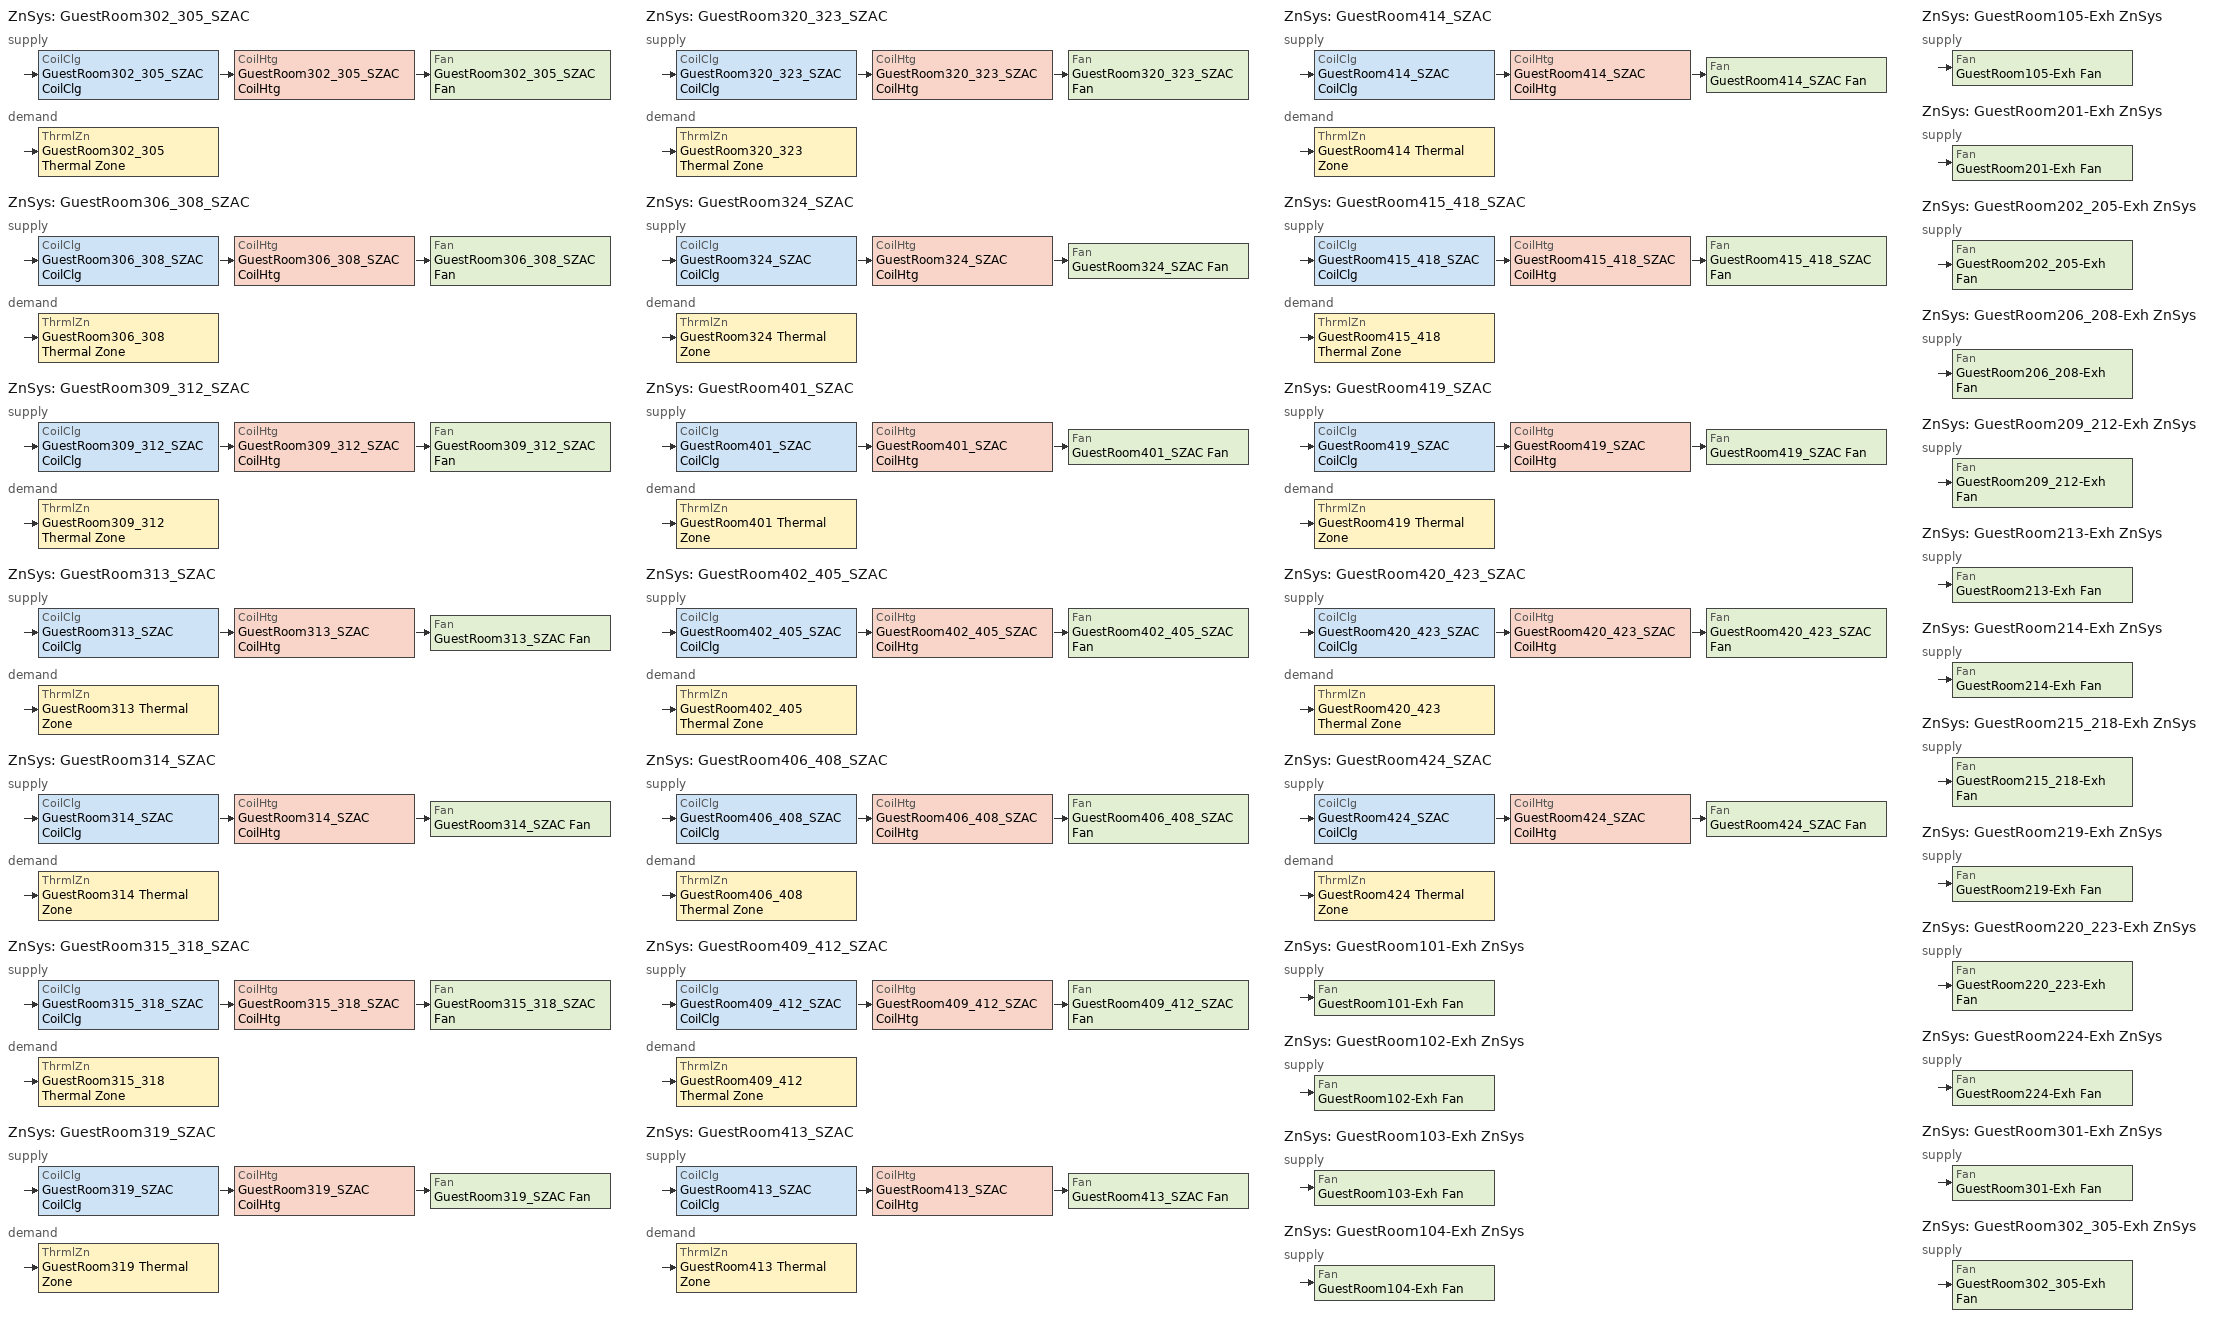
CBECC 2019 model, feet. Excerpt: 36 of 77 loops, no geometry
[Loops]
ZnSys 'GuestRoom302_305_SZAC'
 supply: CoilClg 'GuestRoom302_305_SZAC CoilClg' > CoilHtg 'GuestRoom302_305_SZAC CoilHtg' > Fan 'GuestRoom302_305_SZAC Fan'
 demand: ThrmlZn 'GuestRoom302_305 Thermal Zone'
ZnSys 'GuestRoom306_308_SZAC'
 supply: CoilClg 'GuestRoom306_308_SZAC CoilClg' > CoilHtg 'GuestRoom306_308_SZAC CoilHtg' > Fan 'GuestRoom306_308_SZAC Fan'
 demand: ThrmlZn 'GuestRoom306_308 Thermal Zone'
ZnSys 'GuestRoom309_312_SZAC'
 supply: CoilClg 'GuestRoom309_312_SZAC CoilClg' > CoilHtg 'GuestRoom309_312_SZAC CoilHtg' > Fan 'GuestRoom309_312_SZAC Fan'
 demand: ThrmlZn 'GuestRoom309_312 Thermal Zone'
ZnSys 'GuestRoom313_SZAC'
 supply: CoilClg 'GuestRoom313_SZAC CoilClg' > CoilHtg 'GuestRoom313_SZAC CoilHtg' > Fan 'GuestRoom313_SZAC Fan'
 demand: ThrmlZn 'GuestRoom313 Thermal Zone'
ZnSys 'GuestRoom314_SZAC'
 supply: CoilClg 'GuestRoom314_SZAC CoilClg' > CoilHtg 'GuestRoom314_SZAC CoilHtg' > Fan 'GuestRoom314_SZAC Fan'
 demand: ThrmlZn 'GuestRoom314 Thermal Zone'
ZnSys 'GuestRoom315_318_SZAC'
 supply: CoilClg 'GuestRoom315_318_SZAC CoilClg' > CoilHtg 'GuestRoom315_318_SZAC CoilHtg' > Fan 'GuestRoom315_318_SZAC Fan'
 demand: ThrmlZn 'GuestRoom315_318 Thermal Zone'
ZnSys 'GuestRoom319_SZAC'
 supply: CoilClg 'GuestRoom319_SZAC CoilClg' > CoilHtg 'GuestRoom319_SZAC CoilHtg' > Fan 'GuestRoom319_SZAC Fan'
 demand: ThrmlZn 'GuestRoom319 Thermal Zone'
ZnSys 'GuestRoom320_323_SZAC'
 supply: CoilClg 'GuestRoom320_323_SZAC CoilClg' > CoilHtg 'GuestRoom320_323_SZAC CoilHtg' > Fan 'GuestRoom320_323_SZAC Fan'
 demand: ThrmlZn 'GuestRoom320_323 Thermal Zone'
ZnSys 'GuestRoom324_SZAC'
 supply: CoilClg 'GuestRoom324_SZAC CoilClg' > CoilHtg 'GuestRoom324_SZAC CoilHtg' > Fan 'GuestRoom324_SZAC Fan'
 demand: ThrmlZn 'GuestRoom324 Thermal Zone'
ZnSys 'GuestRoom401_SZAC'
 supply: CoilClg 'GuestRoom401_SZAC CoilClg' > CoilHtg 'GuestRoom401_SZAC CoilHtg' > Fan 'GuestRoom401_SZAC Fan'
 demand: ThrmlZn 'GuestRoom401 Thermal Zone'
ZnSys 'GuestRoom402_405_SZAC'
 supply: CoilClg 'GuestRoom402_405_SZAC CoilClg' > CoilHtg 'GuestRoom402_405_SZAC CoilHtg' > Fan 'GuestRoom402_405_SZAC Fan'
 demand: ThrmlZn 'GuestRoom402_405 Thermal Zone'
ZnSys 'GuestRoom406_408_SZAC'
 supply: CoilClg 'GuestRoom406_408_SZAC CoilClg' > CoilHtg 'GuestRoom406_408_SZAC CoilHtg' > Fan 'GuestRoom406_408_SZAC Fan'
 demand: ThrmlZn 'GuestRoom406_408 Thermal Zone'
ZnSys 'GuestRoom409_412_SZAC'
 supply: CoilClg 'GuestRoom409_412_SZAC CoilClg' > CoilHtg 'GuestRoom409_412_SZAC CoilHtg' > Fan 'GuestRoom409_412_SZAC Fan'
 demand: ThrmlZn 'GuestRoom409_412 Thermal Zone'
ZnSys 'GuestRoom413_SZAC'
 supply: CoilClg 'GuestRoom413_SZAC CoilClg' > CoilHtg 'GuestRoom413_SZAC CoilHtg' > Fan 'GuestRoom413_SZAC Fan'
 demand: ThrmlZn 'GuestRoom413 Thermal Zone'
ZnSys 'GuestRoom414_SZAC'
 supply: CoilClg 'GuestRoom414_SZAC CoilClg' > CoilHtg 'GuestRoom414_SZAC CoilHtg' > Fan 'GuestRoom414_SZAC Fan'
 demand: ThrmlZn 'GuestRoom414 Thermal Zone'
ZnSys 'GuestRoom415_418_SZAC'
 supply: CoilClg 'GuestRoom415_418_SZAC CoilClg' > CoilHtg 'GuestRoom415_418_SZAC CoilHtg' > Fan 'GuestRoom415_418_SZAC Fan'
 demand: ThrmlZn 'GuestRoom415_418 Thermal Zone'
ZnSys 'GuestRoom419_SZAC'
 supply: CoilClg 'GuestRoom419_SZAC CoilClg' > CoilHtg 'GuestRoom419_SZAC CoilHtg' > Fan 'GuestRoom419_SZAC Fan'
 demand: ThrmlZn 'GuestRoom419 Thermal Zone'
ZnSys 'GuestRoom420_423_SZAC'
 supply: CoilClg 'GuestRoom420_423_SZAC CoilClg' > CoilHtg 'GuestRoom420_423_SZAC CoilHtg' > Fan 'GuestRoom420_423_SZAC Fan'
 demand: ThrmlZn 'GuestRoom420_423 Thermal Zone'
ZnSys 'GuestRoom424_SZAC'
 supply: CoilClg 'GuestRoom424_SZAC CoilClg' > CoilHtg 'GuestRoom424_SZAC CoilHtg' > Fan 'GuestRoom424_SZAC Fan'
 demand: ThrmlZn 'GuestRoom424 Thermal Zone'
ZnSys 'GuestRoom101-Exh ZnSys'
 supply: Fan 'GuestRoom101-Exh Fan'
ZnSys 'GuestRoom102-Exh ZnSys'
 supply: Fan 'GuestRoom102-Exh Fan'
ZnSys 'GuestRoom103-Exh ZnSys'
 supply: Fan 'GuestRoom103-Exh Fan'
ZnSys 'GuestRoom104-Exh ZnSys'
 supply: Fan 'GuestRoom104-Exh Fan'
ZnSys 'GuestRoom105-Exh ZnSys'
 supply: Fan 'GuestRoom105-Exh Fan'
ZnSys 'GuestRoom201-Exh ZnSys'
 supply: Fan 'GuestRoom201-Exh Fan'
ZnSys 'GuestRoom202_205-Exh ZnSys'
 supply: Fan 'GuestRoom202_205-Exh Fan'
ZnSys 'GuestRoom206_208-Exh ZnSys'
 supply: Fan 'GuestRoom206_208-Exh Fan'
ZnSys 'GuestRoom209_212-Exh ZnSys'
 supply: Fan 'GuestRoom209_212-Exh Fan'
ZnSys 'GuestRoom213-Exh ZnSys'
 supply: Fan 'GuestRoom213-Exh Fan'
ZnSys 'GuestRoom214-Exh ZnSys'
 supply: Fan 'GuestRoom214-Exh Fan'
ZnSys 'GuestRoom215_218-Exh ZnSys'
 supply: Fan 'GuestRoom215_218-Exh Fan'
ZnSys 'GuestRoom219-Exh ZnSys'
 supply: Fan 'GuestRoom219-Exh Fan'
ZnSys 'GuestRoom220_223-Exh ZnSys'
 supply: Fan 'GuestRoom220_223-Exh Fan'
ZnSys 'GuestRoom224-Exh ZnSys'
 supply: Fan 'GuestRoom224-Exh Fan'
ZnSys 'GuestRoom301-Exh ZnSys'
 supply: Fan 'GuestRoom301-Exh Fan'
ZnSys 'GuestRoom302_305-Exh ZnSys'
 supply: Fan 'GuestRoom302_305-Exh Fan'
[ZnSys]
Name | Type | FanCtrl | Cnt
GuestRoom302_305_SZAC; GuestRoom309_312_SZAC; GuestRoom315_318_SZAC; GuestRoom320_323_SZAC; GuestRoom402_405_SZAC; GuestRoom409_412_SZAC; GuestRoom415_418_SZAC; GuestRoom420_423_SZAC | SZAC | Cycling | 4
GuestRoom306_308_SZAC; GuestRoom406_408_SZAC | SZAC | Cycling | 3
GuestRoom313_SZAC; GuestRoom314_SZAC; GuestRoom319_SZAC; GuestRoom324_SZAC; GuestRoom401_SZAC; GuestRoom413_SZAC; GuestRoom414_SZAC; GuestRoom419_SZAC; GuestRoom424_SZAC | SZAC | Cycling
GuestRoom101-Exh ZnSys; GuestRoom102-Exh ZnSys; GuestRoom103-Exh ZnSys; GuestRoom104-Exh ZnSys; GuestRoom105-Exh ZnSys; GuestRoom201-Exh ZnSys; GuestRoom213-Exh ZnSys; GuestRoom214-Exh ZnSys; GuestRoom219-Exh ZnSys; GuestRoom224-Exh ZnSys; GuestRoom301-Exh ZnSys | Exhaust
GuestRoom202_205-Exh ZnSys; GuestRoom209_212-Exh ZnSys; GuestRoom215_218-Exh ZnSys; GuestRoom220_223-Exh ZnSys; GuestRoom302_305-Exh ZnSys | Exhaust |  | 4
GuestRoom206_208-Exh ZnSys | Exhaust |  | 3
[CoilClg] Type=DirectExpansion
Name | Sys
GuestRoom302_305_SZAC CoilClg | GuestRoom302_305_SZAC
GuestRoom306_308_SZAC CoilClg | GuestRoom306_308_SZAC
GuestRoom309_312_SZAC CoilClg | GuestRoom309_312_SZAC
GuestRoom313_SZAC CoilClg | GuestRoom313_SZAC
GuestRoom314_SZAC CoilClg | GuestRoom314_SZAC
GuestRoom315_318_SZAC CoilClg | GuestRoom315_318_SZAC
GuestRoom319_SZAC CoilClg | GuestRoom319_SZAC
GuestRoom320_323_SZAC CoilClg | GuestRoom320_323_SZAC
GuestRoom324_SZAC CoilClg | GuestRoom324_SZAC
GuestRoom401_SZAC CoilClg | GuestRoom401_SZAC
GuestRoom402_405_SZAC CoilClg | GuestRoom402_405_SZAC
GuestRoom406_408_SZAC CoilClg | GuestRoom406_408_SZAC
GuestRoom409_412_SZAC CoilClg | GuestRoom409_412_SZAC
GuestRoom413_SZAC CoilClg | GuestRoom413_SZAC
GuestRoom414_SZAC CoilClg | GuestRoom414_SZAC
GuestRoom415_418_SZAC CoilClg | GuestRoom415_418_SZAC
GuestRoom419_SZAC CoilClg | GuestRoom419_SZAC
GuestRoom420_423_SZAC CoilClg | GuestRoom420_423_SZAC
GuestRoom424_SZAC CoilClg | GuestRoom424_SZAC
[CoilHtg] Type=Furnace
Name | Sys
GuestRoom302_305_SZAC CoilHtg | GuestRoom302_305_SZAC
GuestRoom306_308_SZAC CoilHtg | GuestRoom306_308_SZAC
GuestRoom309_312_SZAC CoilHtg | GuestRoom309_312_SZAC
GuestRoom313_SZAC CoilHtg | GuestRoom313_SZAC
GuestRoom314_SZAC CoilHtg | GuestRoom314_SZAC
GuestRoom315_318_SZAC CoilHtg | GuestRoom315_318_SZAC
GuestRoom319_SZAC CoilHtg | GuestRoom319_SZAC
GuestRoom320_323_SZAC CoilHtg | GuestRoom320_323_SZAC
GuestRoom324_SZAC CoilHtg | GuestRoom324_SZAC
GuestRoom401_SZAC CoilHtg | GuestRoom401_SZAC
GuestRoom402_405_SZAC CoilHtg | GuestRoom402_405_SZAC
GuestRoom406_408_SZAC CoilHtg | GuestRoom406_408_SZAC
GuestRoom409_412_SZAC CoilHtg | GuestRoom409_412_SZAC
GuestRoom413_SZAC CoilHtg | GuestRoom413_SZAC
GuestRoom414_SZAC CoilHtg | GuestRoom414_SZAC
GuestRoom415_418_SZAC CoilHtg | GuestRoom415_418_SZAC
GuestRoom419_SZAC CoilHtg | GuestRoom419_SZAC
GuestRoom420_423_SZAC CoilHtg | GuestRoom420_423_SZAC
GuestRoom424_SZAC CoilHtg | GuestRoom424_SZAC
[Fan]
Name | Sys | CtrlMthd | ModelingMthd
GuestRoom302_305_SZAC Fan | GuestRoom302_305_SZAC | ConstantVolume
GuestRoom306_308_SZAC Fan | GuestRoom306_308_SZAC | ConstantVolume
GuestRoom309_312_SZAC Fan | GuestRoom309_312_SZAC | ConstantVolume
GuestRoom313_SZAC Fan | GuestRoom313_SZAC | ConstantVolume
GuestRoom314_SZAC Fan | GuestRoom314_SZAC | ConstantVolume
GuestRoom315_318_SZAC Fan | GuestRoom315_318_SZAC | ConstantVolume
GuestRoom319_SZAC Fan | GuestRoom319_SZAC | ConstantVolume
GuestRoom320_323_SZAC Fan | GuestRoom320_323_SZAC | ConstantVolume
GuestRoom324_SZAC Fan | GuestRoom324_SZAC | ConstantVolume
GuestRoom401_SZAC Fan | GuestRoom401_SZAC | ConstantVolume
GuestRoom402_405_SZAC Fan | GuestRoom402_405_SZAC | ConstantVolume
GuestRoom406_408_SZAC Fan | GuestRoom406_408_SZAC | ConstantVolume
GuestRoom409_412_SZAC Fan | GuestRoom409_412_SZAC | ConstantVolume
GuestRoom413_SZAC Fan | GuestRoom413_SZAC | ConstantVolume
GuestRoom414_SZAC Fan | GuestRoom414_SZAC | ConstantVolume
GuestRoom415_418_SZAC Fan | GuestRoom415_418_SZAC | ConstantVolume
GuestRoom419_SZAC Fan | GuestRoom419_SZAC | ConstantVolume
GuestRoom420_423_SZAC Fan | GuestRoom420_423_SZAC | ConstantVolume
GuestRoom424_SZAC Fan | GuestRoom424_SZAC | ConstantVolume
GuestRoom101-Exh Fan | GuestRoom101-Exh ZnSys |  | PowerPerUnitFlow
GuestRoom102-Exh Fan | GuestRoom102-Exh ZnSys |  | PowerPerUnitFlow
GuestRoom103-Exh Fan | GuestRoom103-Exh ZnSys |  | PowerPerUnitFlow
GuestRoom104-Exh Fan | GuestRoom104-Exh ZnSys |  | PowerPerUnitFlow
GuestRoom105-Exh Fan | GuestRoom105-Exh ZnSys |  | PowerPerUnitFlow
GuestRoom201-Exh Fan | GuestRoom201-Exh ZnSys |  | PowerPerUnitFlow
GuestRoom202_205-Exh Fan | GuestRoom202_205-Exh ZnSys |  | PowerPerUnitFlow
GuestRoom206_208-Exh Fan | GuestRoom206_208-Exh ZnSys |  | PowerPerUnitFlow
GuestRoom209_212-Exh Fan | GuestRoom209_212-Exh ZnSys |  | PowerPerUnitFlow
GuestRoom213-Exh Fan | GuestRoom213-Exh ZnSys |  | PowerPerUnitFlow
GuestRoom214-Exh Fan | GuestRoom214-Exh ZnSys |  | PowerPerUnitFlow
GuestRoom215_218-Exh Fan | GuestRoom215_218-Exh ZnSys |  | PowerPerUnitFlow
GuestRoom219-Exh Fan | GuestRoom219-Exh ZnSys |  | PowerPerUnitFlow
GuestRoom220_223-Exh Fan | GuestRoom220_223-Exh ZnSys |  | PowerPerUnitFlow
GuestRoom224-Exh Fan | GuestRoom224-Exh ZnSys |  | PowerPerUnitFlow
GuestRoom301-Exh Fan | GuestRoom301-Exh ZnSys |  | PowerPerUnitFlow
GuestRoom302_305-Exh Fan | GuestRoom302_305-Exh ZnSys |  | PowerPerUnitFlow
